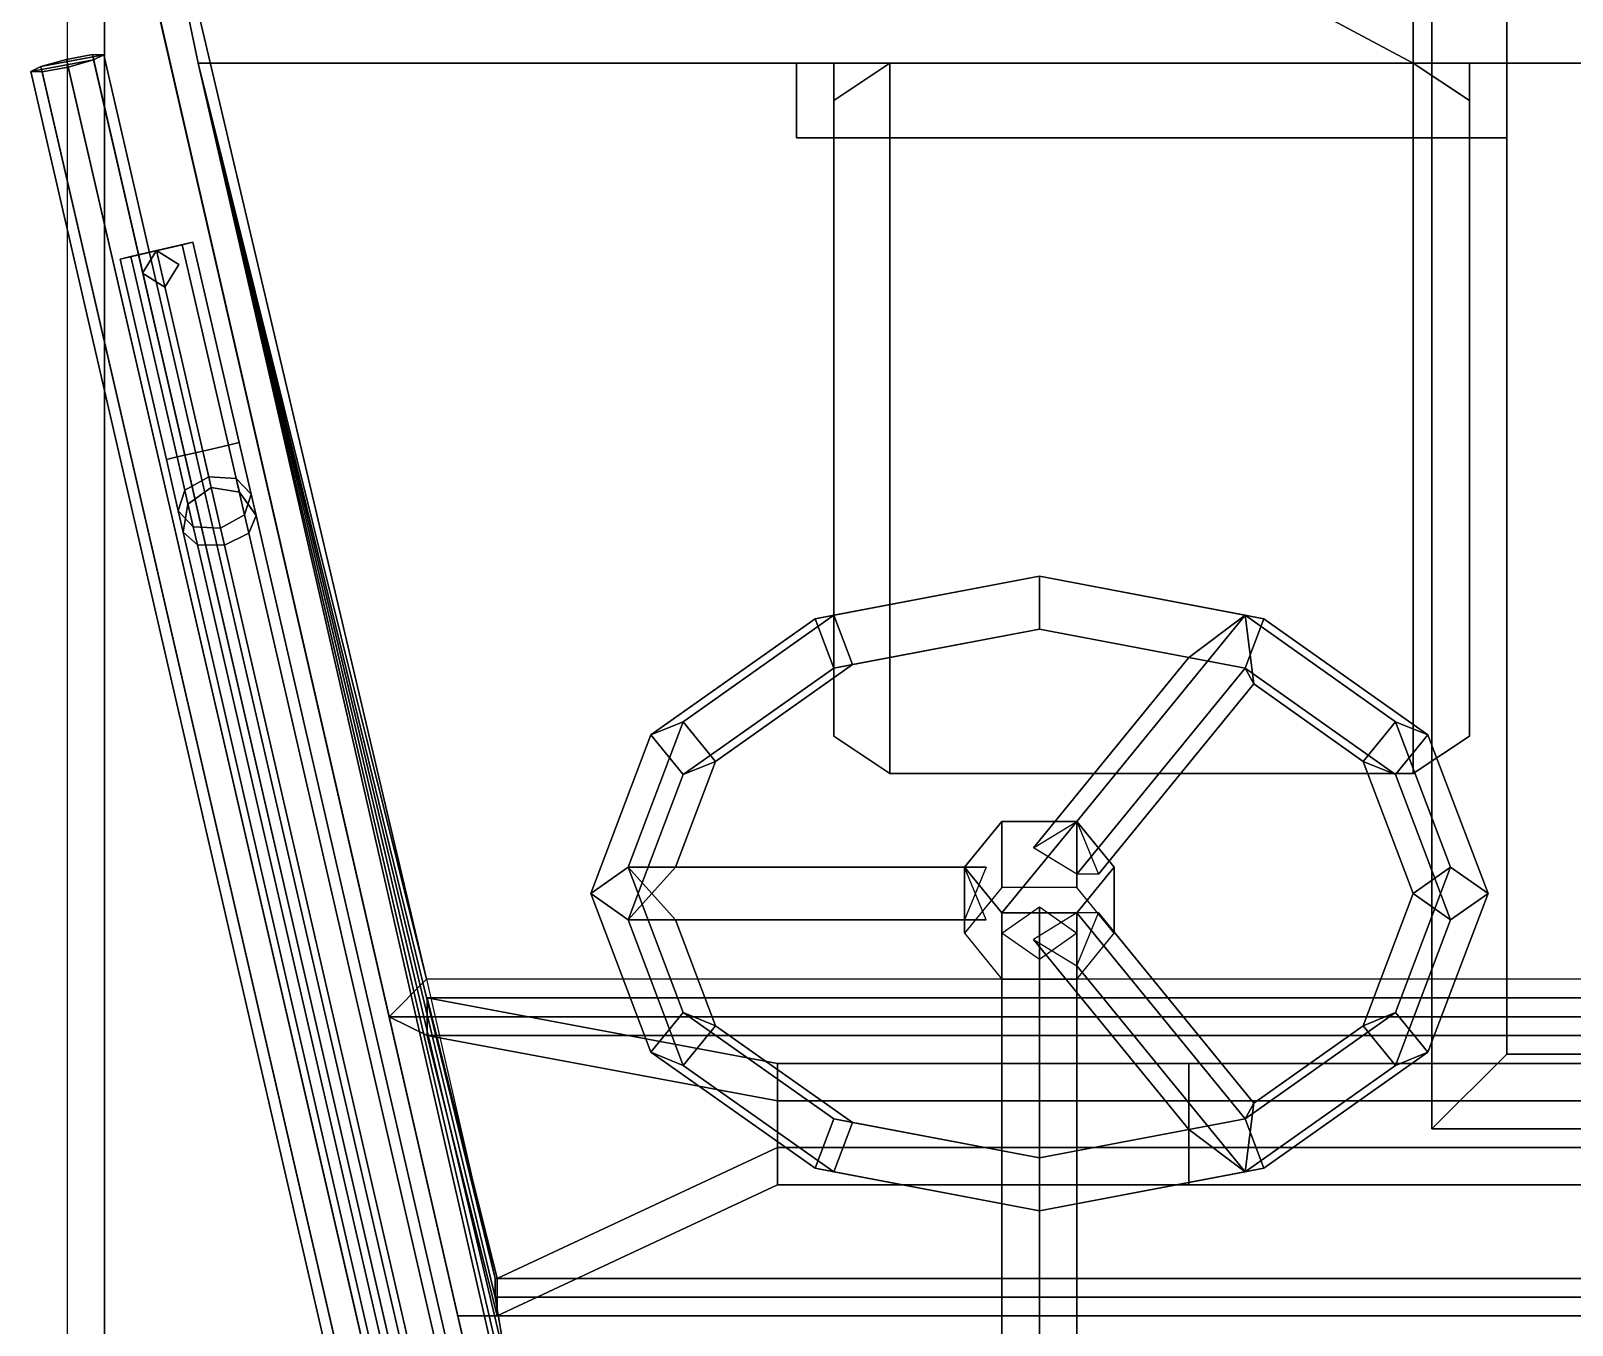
# Model space of a CAD drawing. Header units: millimetres. Extents: x -1.1 to 1.1, y -2.8 to 10.1.
# Drawn here: x -1.019 to -0.195, y -0.385 to 0.307 of the extents above; entities that cross this region are included whole.
import ezdxf

# ---------------------------------------------------------------- set-up
doc = ezdxf.new("R2010")
doc.units = ezdxf.units.MM
for name, color, linetype in [('fenders', 6, 'Continuous'), ('internals', 5, 'Continuous'), ('seats', 3, 'Continuous'), ('tools', 3, 'Continuous'), ('windscreen_cover', 1, 'Continuous')]:
    doc.layers.add(name, color=color, linetype=linetype)

msp = doc.modelspace()

# ---------------------------------------------------------------- linework, layer by layer
for points in [[(-0.7177, -0.7, 0.51), (-0.62131, -1.12, 0.89), (-0.79115, -0.38, 1.53), (-1, 0.53, 1.85)], [(-0.97072, 0.40241, 1.05), (-0.7177, -0.7, 0.51), (-1, 0.53, 1.85), (-0.97072, 0.40241, 1.05)], [(-1, 0.53, 1.85), (-1, 0.53, 1.85), (-0.79115, -0.38, 1.53), (-0.82787, -0.22, 1.85)], [(-0.98, 0.53, 1.85), (-1, 0.53, 1.85), (-0.82787, -0.22, 1.85), (-0.80787, -0.2, 1.85)], [(-0.9518, 0.32, 0.74), (-0.7177, -0.7, 0.51), (-0.97072, 0.40241, 1.05), (-0.9518, 0.32, 0.74)], [(-0.27, 0.38, 2.27), (-0.27, 0.38, 1.85), (-0.27, -0.28, 1.85), (-0.27, -0.28, 2.27)], [(-0.23, 0.38, 2.27), (-0.27, 0.38, 2.27), (-0.27, -0.28, 2.27), (-0.23, -0.24, 2.27)], [(-0.23, -0.24, 2.27), (-0.23, -0.24, 1.85), (-0.23, 0.38, 1.85), (-0.23, 0.38, 2.27)], [(-0.9518, 0.32, 0.51), (-0.7177, -0.7, 0.51), (-0.9518, 0.32, 0.74), (-0.9518, 0.32, 0.51)], [(-0.80787, -0.2, 1.85), (-0.82787, -0.22, 1.85), (0.82787, -0.22, 1.85), (0.80787, -0.2, 1.85)], [(-0.82787, -0.22, 1.85), (-0.8075, -0.23, 1.83), (0.8075, -0.23, 1.83), (0.82787, -0.22, 1.85)], [(-0.82787, -0.22, 1.85), (-0.79115, -0.38, 1.53), (-0.77, -0.38, 1.53), (-0.8075, -0.23, 1.83)], [(-0.23, -0.24, 2.27), (-0.27, -0.28, 2.27), (0.79, -0.28, 2.27), (0.79, -0.24, 2.27)], [(0.79, -0.24, 2.27), (0.79, -0.24, 1.85), (-0.23, -0.24, 1.85), (-0.23, -0.24, 2.27)], [(-0.27, -0.28, 2.27), (-0.27, -0.28, 1.85), (0.79, -0.28, 1.85), (0.79, -0.28, 2.27)], [(-0.79115, -0.38, 1.53), (-0.78426, -0.41, 1.53), (0.78426, -0.41, 1.53), (0.79115, -0.38, 1.53)], [(-0.62131, -1.12, 0.89), (-0.62131, -1.12, 0.89), (-0.78426, -0.41, 1.53), (-0.79115, -0.38, 1.53)]]:
    msp.add_3dface(points)
at = {"layer": 'fenders'}
for points in [[(-1, 0.32, 0.5), (-1, -0.73, 0.5), (-0.98, -0.7, 0.51), (-0.98, 0.32, 0.51)], [(-0.98, 0.32, 0.51), (-0.98, -0.7, 0.51), (-0.7177, -0.7, 0.51), (-0.9518, 0.32, 0.51)]]:
    msp.add_3dface(points, dxfattribs=at)
at = {"layer": 'internals'}
for points in [[(-0.73, 3.16, 1.07), (-0.73, 0.53, 1.07), (-0.28, 0.29, 1.07), (-0.28, 3.16, 1.07)], [(-0.28, 3.16, 0.78), (-0.28, 0.29, 0.78), (0.28, 0.29, 0.78), (0.28, 3.16, 0.78)], [(-0.28, 3.16, 1.07), (-0.28, 0.29, 1.07), (-0.28, 0.29, 0.78), (-0.28, 3.16, 0.78)], [(-0.80787, -0.2, 1.85), (-0.93, 0.29, 1.07), (-0.98, 0.53, 1.07), (-0.98, 0.53, 1.85)], [(-0.73, 0.53, 1.07), (-0.98, 0.53, 1.07), (-0.93, 0.29, 1.07), (-0.28, 0.29, 1.07)], [(-0.93, 0.29, 0.52), (-0.7, -0.7, 0.52), (0.7, -0.7, 0.52), (0.93, 0.29, 0.52)], [(-0.28, 0.29, 0.78), (-0.93, 0.29, 0.52), (0.93, 0.29, 0.52), (0.28, 0.29, 0.78)], [(-0.93, 0.29, 1.07), (-0.93, 0.29, 0.52), (-0.28, 0.29, 0.78), (-0.28, 0.29, 1.07)], [(-0.80787, -0.2, 1.85), (-0.80787, -0.2, 1.85), (-0.93, 0.29, 0.52), (-0.93, 0.29, 1.07)], [(-0.93, 0.29, 0.52), (-0.77, -0.41, 1.29), (-0.7, -0.7, 1.27), (-0.7, -0.7, 0.52)], [(-0.93, 0.29, 0.52), (-0.93, 0.29, 0.52), (-0.76426, -0.41, 1.52), (-0.77, -0.41, 1.29)], [(-0.93, 0.29, 0.52), (-0.93, 0.29, 0.52), (-0.77115, -0.37, 1.52), (-0.76426, -0.41, 1.52)], [(-0.93, 0.29, 0.52), (-0.93, 0.29, 0.52), (-0.77115, -0.36, 1.53), (-0.77115, -0.37, 1.52)], [(-0.93, 0.29, 0.52), (-0.93, 0.29, 0.52), (-0.80787, -0.2, 1.85), (-0.77115, -0.36, 1.53)], [(-0.59, -0.03356, 1.22699), (-0.6, -0.00717, 1.22889), (-0.48, 0.01556, 1.20615), (-0.48, -0.01272, 1.20615)], [(-0.6, -0.00717, 1.22889), (-0.59, -0.00528, 1.25528), (-0.48, 0.01556, 1.23444), (-0.48, 0.01556, 1.20615)], [(-0.59, -0.00528, 1.25528), (-0.58, -0.03167, 1.25338), (-0.48, -0.01272, 1.23444), (-0.48, 0.01556, 1.23444)], [(-0.48, -0.01272, 1.20615), (-0.48, 0.01556, 1.20615), (-0.36, -0.00717, 1.22889), (-0.37, -0.03356, 1.22699)], [(-0.48, 0.01556, 1.23444), (-0.48, -0.01272, 1.23444), (-0.4, -0.02788, 1.24959), (-0.37, -0.00528, 1.25528)], [(-0.48, 0.01556, 1.20615), (-0.48, 0.01556, 1.23444), (-0.37, -0.00528, 1.25528), (-0.36, -0.00717, 1.22889)], [(-0.68785, -0.06929, 1.29101), (-0.67053, -0.06222, 1.31222), (-0.59, -0.00528, 1.25528), (-0.6, -0.00717, 1.22889)], [(-0.67053, -0.0905, 1.28393), (-0.68785, -0.06929, 1.29101), (-0.6, -0.00717, 1.22889), (-0.59, -0.03356, 1.22699)], [(-0.67053, -0.06222, 1.31222), (-0.65321, -0.08343, 1.30515), (-0.58, -0.03167, 1.25338), (-0.59, -0.00528, 1.25528)], [(-0.48309, -0.12965, 1.35136), (-0.46, -0.11551, 1.36551), (-0.37, -0.00528, 1.25528), (-0.4, -0.02788, 1.24959)], [(-0.46, -0.11551, 1.36551), (-0.44845, -0.14379, 1.36551), (-0.36536, -0.04202, 1.26374), (-0.37, -0.00528, 1.25528)], [(-0.37, -0.00528, 1.25528), (-0.36536, -0.04202, 1.26374), (-0.30679, -0.08343, 1.30515), (-0.28947, -0.06222, 1.31222)], [(-0.36, -0.00717, 1.22889), (-0.37, -0.00528, 1.25528), (-0.28947, -0.06222, 1.31222), (-0.27215, -0.06929, 1.29101)], [(-0.37, -0.03356, 1.22699), (-0.36, -0.00717, 1.22889), (-0.27215, -0.06929, 1.29101), (-0.28947, -0.0905, 1.28393)], [(-0.58, -0.03167, 1.25338), (-0.59, -0.03356, 1.22699), (-0.48, -0.01272, 1.20615), (-0.48, -0.01272, 1.23444)], [(-0.48, -0.01272, 1.23444), (-0.48, -0.01272, 1.20615), (-0.37, -0.03356, 1.22699), (-0.4, -0.02788, 1.24959)], [(-0.65321, -0.08343, 1.30515), (-0.67053, -0.0905, 1.28393), (-0.59, -0.03356, 1.22699), (-0.58, -0.03167, 1.25338)], [(-0.46, -0.14379, 1.33722), (-0.48309, -0.12965, 1.35136), (-0.4, -0.02788, 1.24959), (-0.37, -0.03356, 1.22699)], [(-0.44845, -0.14379, 1.36551), (-0.46, -0.14379, 1.33722), (-0.37, -0.03356, 1.22699), (-0.36536, -0.04202, 1.26374)], [(-0.36536, -0.04202, 1.26374), (-0.37, -0.03356, 1.22699), (-0.28947, -0.0905, 1.28393), (-0.30679, -0.08343, 1.30515)], [(-0.72, -0.15414, 1.37586), (-0.7, -0.14, 1.39), (-0.67053, -0.06222, 1.31222), (-0.68785, -0.06929, 1.29101)], [(-0.7, -0.14, 1.39), (-0.67464, -0.14, 1.36172), (-0.65321, -0.08343, 1.30515), (-0.67053, -0.06222, 1.31222)], [(-0.28947, -0.06222, 1.31222), (-0.30679, -0.08343, 1.30515), (-0.28, -0.15414, 1.37586), (-0.26, -0.14, 1.39)], [(-0.27215, -0.06929, 1.29101), (-0.28947, -0.06222, 1.31222), (-0.26, -0.14, 1.39), (-0.24, -0.15414, 1.37586)], [(-0.7, -0.16828, 1.36172), (-0.72, -0.15414, 1.37586), (-0.68785, -0.06929, 1.29101), (-0.67053, -0.0905, 1.28393)], [(-0.28947, -0.0905, 1.28393), (-0.27215, -0.06929, 1.29101), (-0.24, -0.15414, 1.37586), (-0.26, -0.16828, 1.36172)], [(-0.67464, -0.14, 1.36172), (-0.7, -0.16828, 1.36172), (-0.67053, -0.0905, 1.28393), (-0.65321, -0.08343, 1.30515)], [(-0.30679, -0.08343, 1.30515), (-0.28947, -0.0905, 1.28393), (-0.26, -0.16828, 1.36172), (-0.28, -0.15414, 1.37586)], [(-0.5, -0.11551, 1.36551), (-0.52, -0.14, 1.39), (-0.5, -0.16449, 1.41449), (-0.46, -0.11551, 1.36551)], [(-0.5, -0.15086, 1.33015), (-0.52, -0.17536, 1.35464), (-0.52, -0.14, 1.39), (-0.5, -0.11551, 1.36551)], [(-0.46, -0.11551, 1.36551), (-0.5, -0.16449, 1.41449), (-0.46, -0.16449, 1.41449), (-0.44, -0.14, 1.39)], [(-0.46, -0.15086, 1.33015), (-0.5, -0.15086, 1.33015), (-0.5, -0.11551, 1.36551), (-0.46, -0.11551, 1.36551)], [(-0.44, -0.17536, 1.35464), (-0.46, -0.15086, 1.33015), (-0.46, -0.11551, 1.36551), (-0.44, -0.14, 1.39)], [(-0.68785, -0.23899, 1.46071), (-0.67053, -0.21778, 1.46778), (-0.7, -0.14, 1.39), (-0.72, -0.15414, 1.37586)], [(-0.67053, -0.21778, 1.46778), (-0.65321, -0.22485, 1.44657), (-0.67464, -0.16828, 1.39), (-0.7, -0.14, 1.39)], [(-0.50845, -0.14, 1.36172), (-0.52, -0.16828, 1.36172), (-0.7, -0.16828, 1.36172), (-0.67464, -0.14, 1.36172)], [(-0.52, -0.14, 1.39), (-0.50845, -0.14, 1.36172), (-0.67464, -0.14, 1.36172), (-0.7, -0.14, 1.39)], [(-0.50845, -0.16828, 1.39), (-0.52, -0.14, 1.39), (-0.7, -0.14, 1.39), (-0.67464, -0.16828, 1.39)], [(-0.52, -0.17536, 1.35464), (-0.5, -0.19985, 1.37914), (-0.5, -0.16449, 1.41449), (-0.52, -0.14, 1.39)], [(-0.46, -0.19985, 1.37914), (-0.44, -0.17536, 1.35464), (-0.44, -0.14, 1.39), (-0.46, -0.16449, 1.41449)], [(-0.26, -0.14, 1.39), (-0.28, -0.15414, 1.37586), (-0.30679, -0.22485, 1.44657), (-0.28947, -0.21778, 1.46778)], [(-0.24, -0.15414, 1.37586), (-0.26, -0.14, 1.39), (-0.28947, -0.21778, 1.46778), (-0.27215, -0.23899, 1.46071)], [(-0.67053, -0.24607, 1.4395), (-0.68785, -0.23899, 1.46071), (-0.72, -0.15414, 1.37586), (-0.7, -0.16828, 1.36172)], [(-0.28, -0.15414, 1.37586), (-0.26, -0.16828, 1.36172), (-0.28947, -0.24607, 1.4395), (-0.30679, -0.22485, 1.44657)], [(-0.26, -0.16828, 1.36172), (-0.24, -0.15414, 1.37586), (-0.27215, -0.23899, 1.46071), (-0.28947, -0.24607, 1.4395)], [(-0.48, -0.54305, 0.95866), (-0.5, -0.55719, 0.97281), (-0.5, -0.17536, 1.35464), (-0.48, -0.16121, 1.3405)], [(-0.5, -0.19985, 1.37914), (-0.46, -0.19985, 1.37914), (-0.46, -0.16449, 1.41449), (-0.5, -0.16449, 1.41449)], [(-0.46, -0.16449, 1.41449), (-0.48309, -0.17864, 1.40035), (-0.4, -0.28041, 1.50212), (-0.37, -0.27472, 1.52472)], [(-0.46, -0.55719, 0.97281), (-0.48, -0.54305, 0.95866), (-0.48, -0.16121, 1.3405), (-0.46, -0.17536, 1.35464)], [(-0.46, -0.19278, 1.38621), (-0.44845, -0.16449, 1.38621), (-0.36536, -0.26626, 1.48798), (-0.37, -0.30301, 1.49644)], [(-0.44845, -0.16449, 1.38621), (-0.46, -0.16449, 1.41449), (-0.37, -0.27472, 1.52472), (-0.36536, -0.26626, 1.48798)], [(-0.65321, -0.22485, 1.44657), (-0.67053, -0.24607, 1.4395), (-0.7, -0.16828, 1.36172), (-0.67464, -0.16828, 1.39)], [(-0.52, -0.16828, 1.36172), (-0.50845, -0.16828, 1.39), (-0.67464, -0.16828, 1.39), (-0.7, -0.16828, 1.36172)], [(-0.5, -0.55719, 0.97281), (-0.48, -0.57134, 0.98695), (-0.48, -0.1895, 1.36879), (-0.5, -0.17536, 1.35464)], [(-0.48309, -0.17864, 1.40035), (-0.46, -0.19278, 1.38621), (-0.37, -0.30301, 1.49644), (-0.4, -0.28041, 1.50212)], [(-0.48, -0.57134, 0.98695), (-0.46, -0.55719, 0.97281), (-0.46, -0.17536, 1.35464), (-0.48, -0.1895, 1.36879)], [(-0.6, -0.30111, 1.52283), (-0.59, -0.27472, 1.52472), (-0.67053, -0.21778, 1.46778), (-0.68785, -0.23899, 1.46071)], [(-0.59, -0.27472, 1.52472), (-0.58, -0.27662, 1.49833), (-0.65321, -0.22485, 1.44657), (-0.67053, -0.21778, 1.46778)], [(-0.28947, -0.21778, 1.46778), (-0.30679, -0.22485, 1.44657), (-0.36536, -0.26626, 1.48798), (-0.37, -0.27472, 1.52472)], [(-0.27215, -0.23899, 1.46071), (-0.28947, -0.21778, 1.46778), (-0.37, -0.27472, 1.52472), (-0.36, -0.30111, 1.52283)], [(-0.58, -0.27662, 1.49833), (-0.59, -0.30301, 1.49644), (-0.67053, -0.24607, 1.4395), (-0.65321, -0.22485, 1.44657)], [(-0.30679, -0.22485, 1.44657), (-0.28947, -0.24607, 1.4395), (-0.37, -0.30301, 1.49644), (-0.36536, -0.26626, 1.48798)], [(-0.59, -0.30301, 1.49644), (-0.6, -0.30111, 1.52283), (-0.68785, -0.23899, 1.46071), (-0.67053, -0.24607, 1.4395)], [(-0.28947, -0.24607, 1.4395), (-0.27215, -0.23899, 1.46071), (-0.36, -0.30111, 1.52283), (-0.37, -0.30301, 1.49644)], [(-0.48, -0.32385, 1.54556), (-0.48, -0.29556, 1.54556), (-0.59, -0.27472, 1.52472), (-0.6, -0.30111, 1.52283)], [(-0.48, -0.29556, 1.54556), (-0.48, -0.29556, 1.51728), (-0.58, -0.27662, 1.49833), (-0.59, -0.27472, 1.52472)], [(-0.48, -0.29556, 1.51728), (-0.48, -0.32385, 1.51728), (-0.59, -0.30301, 1.49644), (-0.58, -0.27662, 1.49833)], [(-0.36, -0.30111, 1.52283), (-0.37, -0.27472, 1.52472), (-0.48, -0.29556, 1.54556), (-0.48, -0.32385, 1.54556)], [(-0.37, -0.27472, 1.52472), (-0.4, -0.28041, 1.50212), (-0.48, -0.29556, 1.51728), (-0.48, -0.29556, 1.54556)], [(-0.4, -0.28041, 1.50212), (-0.37, -0.30301, 1.49644), (-0.48, -0.32385, 1.51728), (-0.48, -0.29556, 1.51728)], [(-0.48, -0.32385, 1.51728), (-0.48, -0.32385, 1.54556), (-0.6, -0.30111, 1.52283), (-0.59, -0.30301, 1.49644)], [(-0.37, -0.30301, 1.49644), (-0.36, -0.30111, 1.52283), (-0.48, -0.32385, 1.54556), (-0.48, -0.32385, 1.51728)], [(-0.77115, -0.37, 1.52), (-0.77115, -0.36, 1.53), (0.77115, -0.36, 1.53), (0.77115, -0.37, 1.52)], [(-0.76426, -0.41, 1.52), (-0.77115, -0.37, 1.52), (0.77115, -0.37, 1.52), (0.76426, -0.41, 1.52)]]:
    msp.add_3dface(points, dxfattribs=at)
at = {"layer": 'seats'}
for points in [[(-0.61, 0.29, 1.33), (-0.61, 0.29, 1.05), (-0.61, 0.25, 1.05), (-0.61, 0.25, 1.33)], [(-0.59, 0.25, 1.02), (-0.61, 0.25, 1.05), (-0.61, 0.29, 1.05), (-0.59, 0.29, 1.02)], [(-0.59, 0.29, 1.36), (-0.61, 0.29, 1.33), (-0.61, 0.25, 1.33), (-0.59, 0.25, 1.36)], [(-0.61, 0.29, 1.05), (-0.61, 0.29, 1.33), (-0.23, 0.29, 1.33), (-0.23, 0.29, 1.05)], [(-0.59, 0.29, 1.02), (-0.61, 0.29, 1.05), (-0.23, 0.29, 1.05), (-0.25, 0.29, 1.02)], [(-0.25, 0.29, 1.36), (-0.23, 0.29, 1.33), (-0.61, 0.29, 1.33), (-0.59, 0.29, 1.36)], [(-0.59, -0.07, 0.82), (-0.56, -0.09, 0.82), (-0.56, 0.29, 0.82), (-0.59, 0.27, 0.82)], [(-0.59, 0.27, 0.82), (-0.56, 0.29, 0.82), (-0.56, 0.29, 0.78), (-0.59, 0.27, 0.78)], [(-0.59, 0.29, 1.02), (-0.25, 0.29, 1.02), (-0.25, 0.25, 1.02), (-0.59, 0.25, 1.02)], [(-0.25, 0.29, 1.36), (-0.59, 0.29, 1.36), (-0.59, 0.25, 1.36), (-0.25, 0.25, 1.36)], [(-0.56, -0.09, 0.82), (-0.28, -0.09, 0.82), (-0.28, 0.29, 0.82), (-0.56, 0.29, 0.82)], [(-0.56, 0.29, 0.82), (-0.28, 0.29, 0.82), (-0.28, 0.29, 0.78), (-0.56, 0.29, 0.78)], [(-0.25, 0.27, 0.82), (-0.28, 0.29, 0.82), (-0.28, -0.09, 0.82), (-0.25, -0.07, 0.82)], [(-0.25, 0.27, 0.78), (-0.28, 0.29, 0.78), (-0.28, 0.29, 0.82), (-0.25, 0.27, 0.82)], [(-0.25, 0.29, 1.02), (-0.23, 0.29, 1.05), (-0.23, 0.25, 1.05), (-0.25, 0.25, 1.02)], [(-0.25, 0.25, 1.36), (-0.23, 0.25, 1.33), (-0.23, 0.29, 1.33), (-0.25, 0.29, 1.36)], [(-0.23, 0.25, 1.33), (-0.23, 0.25, 1.05), (-0.23, 0.29, 1.05), (-0.23, 0.29, 1.33)], [(-0.59, 0.27, 0.78), (-0.59, -0.07, 0.78), (-0.59, -0.07, 0.82), (-0.59, 0.27, 0.82)], [(-0.25, -0.07, 0.78), (-0.25, 0.27, 0.78), (-0.25, 0.27, 0.82), (-0.25, -0.07, 0.82)], [(-0.61, 0.25, 1.33), (-0.61, 0.25, 1.05), (-0.23, 0.25, 1.05), (-0.23, 0.25, 1.33)], [(-0.25, 0.25, 1.02), (-0.23, 0.25, 1.05), (-0.61, 0.25, 1.05), (-0.59, 0.25, 1.02)], [(-0.59, 0.25, 1.36), (-0.61, 0.25, 1.33), (-0.23, 0.25, 1.33), (-0.25, 0.25, 1.36)], [(-0.59, -0.07, 0.78), (-0.56, -0.09, 0.78), (-0.56, -0.09, 0.82), (-0.59, -0.07, 0.82)], [(-0.25, -0.07, 0.82), (-0.28, -0.09, 0.82), (-0.28, -0.09, 0.78), (-0.25, -0.07, 0.78)], [(-0.56, -0.09, 0.78), (-0.28, -0.09, 0.78), (-0.28, -0.09, 0.82), (-0.56, -0.09, 0.82)]]:
    msp.add_3dface(points, dxfattribs=at)
at = {"layer": 'tools'}
for points in [[(-0.98589, 0.29174, 0.81594), (-1.01949, 0.2855, 0.83), (-1.01411, 0.28826, 0.84406), (-0.98051, 0.2945, 0.83)], [(-0.99953, 0.28796, 0.81011), (-1.01345, 0.28538, 0.81594), (-1.01949, 0.2855, 0.83), (-0.98589, 0.29174, 0.81594)], [(-0.98051, 0.2945, 0.83), (-1.01411, 0.28826, 0.84406), (-1.00047, 0.29204, 0.84989), (-0.98655, 0.29462, 0.84406)], [(-1.00047, 0.29204, 0.84989), (-1.01411, 0.28826, 0.84406), (-0.83514, -0.48697, 0.92769), (-0.8215, -0.48319, 0.93351)], [(-0.98655, 0.29462, 0.84406), (-1.00047, 0.29204, 0.84989), (-0.8215, -0.48319, 0.93351), (-0.80758, -0.4806, 0.92769)], [(-0.99953, 0.28796, 0.81011), (-0.98589, 0.29174, 0.81594), (-0.80691, -0.48348, 0.89956), (-0.82055, -0.48726, 0.89373)], [(-0.98051, 0.2945, 0.83), (-0.98655, 0.29462, 0.84406), (-0.80758, -0.4806, 0.92769), (-0.80154, -0.48073, 0.91362)], [(-0.98589, 0.29174, 0.81594), (-0.98051, 0.2945, 0.83), (-0.80154, -0.48073, 0.91362), (-0.80691, -0.48348, 0.89956)], [(-1.01411, 0.28826, 0.84406), (-1.01949, 0.2855, 0.83), (-0.84051, -0.48972, 0.91362), (-0.83514, -0.48697, 0.92769)], [(-1.01949, 0.2855, 0.83), (-1.01345, 0.28538, 0.81594), (-0.83447, -0.48985, 0.89956), (-0.84051, -0.48972, 0.91362)], [(-1.01345, 0.28538, 0.81594), (-0.99953, 0.28796, 0.81011), (-0.82055, -0.48726, 0.89373), (-0.83447, -0.48985, 0.89956)], [(-0.93847, 0.19292, 0.74586), (-0.97174, 0.18524, 0.76), (-0.96603, 0.18656, 0.77414), (-0.93276, 0.19424, 0.76)], [(-0.93847, 0.19292, 0.66586), (-0.97174, 0.18524, 0.68), (-0.96603, 0.18656, 0.69414), (-0.93276, 0.19424, 0.68)], [(-0.95225, 0.18974, 0.74), (-0.96603, 0.18656, 0.74586), (-0.97174, 0.18524, 0.76), (-0.93847, 0.19292, 0.74586)], [(-0.95225, 0.18974, 0.66), (-0.96603, 0.18656, 0.66586), (-0.97174, 0.18524, 0.68), (-0.93847, 0.19292, 0.66586)], [(-0.93276, 0.19424, 0.76), (-0.96603, 0.18656, 0.77414), (-0.95225, 0.18974, 0.78), (-0.93847, 0.19292, 0.77414)], [(-0.93276, 0.19424, 0.68), (-0.96603, 0.18656, 0.69414), (-0.95225, 0.18974, 0.7), (-0.93847, 0.19292, 0.69414)], [(-0.95225, 0.18974, 0.78), (-0.96603, 0.18656, 0.77414), (-0.94128, 0.07938, 0.77414), (-0.9275, 0.08256, 0.78)], [(-0.96603, 0.18656, 0.74586), (-0.95225, 0.18974, 0.74), (-0.9275, 0.08256, 0.74), (-0.94128, 0.07938, 0.74586)], [(-0.96603, 0.18656, 0.66586), (-0.95225, 0.18974, 0.66), (-0.9275, 0.08256, 0.66), (-0.94128, 0.07938, 0.66586)], [(-0.95225, 0.18974, 0.7), (-0.96603, 0.18656, 0.69414), (-0.94128, 0.07938, 0.69414), (-0.9275, 0.08256, 0.7)], [(-0.95225, 0.18974, 0.7), (-0.95974, 0.17775, 0.69), (-0.95974, 0.17775, 0.75), (-0.95225, 0.18974, 0.74)], [(-0.93847, 0.19292, 0.77414), (-0.95225, 0.18974, 0.78), (-0.9275, 0.08256, 0.78), (-0.91373, 0.08574, 0.77414)], [(-0.95225, 0.18974, 0.74), (-0.93847, 0.19292, 0.74586), (-0.91373, 0.08574, 0.74586), (-0.9275, 0.08256, 0.74)], [(-0.95225, 0.18974, 0.66), (-0.93847, 0.19292, 0.66586), (-0.91373, 0.08574, 0.66586), (-0.9275, 0.08256, 0.66)], [(-0.93847, 0.19292, 0.69414), (-0.95225, 0.18974, 0.7), (-0.9275, 0.08256, 0.7), (-0.91373, 0.08574, 0.69414)], [(-0.94026, 0.18225, 0.69), (-0.95225, 0.18974, 0.7), (-0.95225, 0.18974, 0.74), (-0.94026, 0.18225, 0.75)], [(-0.93276, 0.19424, 0.76), (-0.93847, 0.19292, 0.77414), (-0.91373, 0.08574, 0.77414), (-0.90802, 0.08706, 0.76)], [(-0.93847, 0.19292, 0.74586), (-0.93276, 0.19424, 0.76), (-0.90802, 0.08706, 0.76), (-0.91373, 0.08574, 0.74586)], [(-0.93847, 0.19292, 0.66586), (-0.93276, 0.19424, 0.68), (-0.90802, 0.08706, 0.68), (-0.91373, 0.08574, 0.66586)], [(-0.93276, 0.19424, 0.68), (-0.93847, 0.19292, 0.69414), (-0.91373, 0.08574, 0.69414), (-0.90802, 0.08706, 0.68)], [(-0.96603, 0.18656, 0.77414), (-0.97174, 0.18524, 0.76), (-0.94699, 0.07806, 0.76), (-0.94128, 0.07938, 0.77414)], [(-0.97174, 0.18524, 0.76), (-0.96603, 0.18656, 0.74586), (-0.94128, 0.07938, 0.74586), (-0.94699, 0.07806, 0.76)], [(-0.97174, 0.18524, 0.68), (-0.96603, 0.18656, 0.66586), (-0.94128, 0.07938, 0.66586), (-0.94699, 0.07806, 0.68)], [(-0.96603, 0.18656, 0.69414), (-0.97174, 0.18524, 0.68), (-0.94699, 0.07806, 0.68), (-0.94128, 0.07938, 0.69414)], [(-0.94775, 0.17026, 0.7), (-0.94026, 0.18225, 0.69), (-0.94026, 0.18225, 0.75), (-0.94775, 0.17026, 0.74)], [(-0.95974, 0.17775, 0.69), (-0.94775, 0.17026, 0.7), (-0.94775, 0.17026, 0.74), (-0.95974, 0.17775, 0.75)], [(-0.93717, 0.06157, 0.70172), (-0.92432, 0.06878, 0.70586), (-0.9275, 0.08256, 0.7), (-0.94128, 0.07938, 0.69414)], [(-0.91796, 0.04122, 0.67757), (-0.93267, 0.04208, 0.68172), (-0.94128, 0.07938, 0.66586), (-0.9275, 0.08256, 0.66)], [(-0.94128, 0.07938, 0.74586), (-0.9275, 0.08256, 0.74), (-0.92432, 0.06878, 0.73414), (-0.93717, 0.06157, 0.73828)], [(-0.9275, 0.08256, 0.78), (-0.94128, 0.07938, 0.77414), (-0.93267, 0.04208, 0.75828), (-0.91796, 0.04122, 0.76243)], [(-0.92432, 0.06878, 0.70586), (-0.90961, 0.06793, 0.70172), (-0.91373, 0.08574, 0.69414), (-0.9275, 0.08256, 0.7)], [(-0.90511, 0.04844, 0.68172), (-0.91796, 0.04122, 0.67757), (-0.9275, 0.08256, 0.66), (-0.91373, 0.08574, 0.66586)], [(-0.9275, 0.08256, 0.74), (-0.91373, 0.08574, 0.74586), (-0.90961, 0.06793, 0.73828), (-0.92432, 0.06878, 0.73414)], [(-0.91373, 0.08574, 0.77414), (-0.9275, 0.08256, 0.78), (-0.91796, 0.04122, 0.76243), (-0.90511, 0.04844, 0.75828)], [(-0.90961, 0.06793, 0.70172), (-0.90165, 0.0595, 0.69172), (-0.90802, 0.08706, 0.68), (-0.91373, 0.08574, 0.69414)], [(-0.90165, 0.0595, 0.69172), (-0.90511, 0.04844, 0.68172), (-0.91373, 0.08574, 0.66586), (-0.90802, 0.08706, 0.68)], [(-0.91373, 0.08574, 0.74586), (-0.90802, 0.08706, 0.76), (-0.90165, 0.0595, 0.74828), (-0.90961, 0.06793, 0.73828)], [(-0.90802, 0.08706, 0.76), (-0.91373, 0.08574, 0.77414), (-0.90511, 0.04844, 0.75828), (-0.90165, 0.0595, 0.74828)], [(-0.94063, 0.0505, 0.69172), (-0.93717, 0.06157, 0.70172), (-0.94128, 0.07938, 0.69414), (-0.94699, 0.07806, 0.68)], [(-0.93267, 0.04208, 0.68172), (-0.94063, 0.0505, 0.69172), (-0.94699, 0.07806, 0.68), (-0.94128, 0.07938, 0.66586)], [(-0.94699, 0.07806, 0.76), (-0.94128, 0.07938, 0.74586), (-0.93717, 0.06157, 0.73828), (-0.94063, 0.0505, 0.74828)], [(-0.94128, 0.07938, 0.77414), (-0.94699, 0.07806, 0.76), (-0.94063, 0.0505, 0.74828), (-0.93267, 0.04208, 0.75828)], [(-0.93547, 0.05419, 0.72), (-0.92301, 0.06308, 0.72), (-0.92432, 0.06878, 0.70586), (-0.93717, 0.06157, 0.70172)], [(-0.93717, 0.06157, 0.73828), (-0.92432, 0.06878, 0.73414), (-0.92301, 0.06308, 0.72), (-0.93547, 0.05419, 0.72)], [(-0.92301, 0.06308, 0.72), (-0.90791, 0.06055, 0.72), (-0.90961, 0.06793, 0.70172), (-0.92432, 0.06878, 0.70586)], [(-0.92432, 0.06878, 0.73414), (-0.90961, 0.06793, 0.73828), (-0.90791, 0.06055, 0.72), (-0.92301, 0.06308, 0.72)], [(-0.90791, 0.06055, 0.72), (-0.89902, 0.04809, 0.72), (-0.90165, 0.0595, 0.69172), (-0.90961, 0.06793, 0.70172)], [(-0.90961, 0.06793, 0.73828), (-0.90165, 0.0595, 0.74828), (-0.89902, 0.04809, 0.72), (-0.90791, 0.06055, 0.72)], [(-0.93799, 0.03909, 0.72), (-0.93547, 0.05419, 0.72), (-0.93717, 0.06157, 0.70172), (-0.94063, 0.0505, 0.69172)], [(-0.94063, 0.0505, 0.74828), (-0.93717, 0.06157, 0.73828), (-0.93547, 0.05419, 0.72), (-0.93799, 0.03909, 0.72)], [(-0.89902, 0.04809, 0.72), (-0.90286, 0.0387, 0.70586), (-0.90511, 0.04844, 0.68172), (-0.90165, 0.0595, 0.69172)], [(-0.90165, 0.0595, 0.74828), (-0.90511, 0.04844, 0.75828), (-0.90286, 0.0387, 0.73414), (-0.89902, 0.04809, 0.72)], [(-0.93042, 0.03233, 0.70586), (-0.93799, 0.03909, 0.72), (-0.94063, 0.0505, 0.69172), (-0.93267, 0.04208, 0.68172)], [(-0.93267, 0.04208, 0.75828), (-0.94063, 0.0505, 0.74828), (-0.93799, 0.03909, 0.72), (-0.93042, 0.03233, 0.73414)], [(-0.91587, 0.03217, 0.7), (-0.93042, 0.03233, 0.70586), (-0.93267, 0.04208, 0.68172), (-0.91796, 0.04122, 0.67757)], [(-0.91796, 0.04122, 0.76243), (-0.93267, 0.04208, 0.75828), (-0.93042, 0.03233, 0.73414), (-0.91587, 0.03217, 0.74)], [(-0.90286, 0.0387, 0.70586), (-0.91587, 0.03217, 0.7), (-0.91796, 0.04122, 0.67757), (-0.90511, 0.04844, 0.68172)], [(-0.90511, 0.04844, 0.75828), (-0.91796, 0.04122, 0.76243), (-0.91587, 0.03217, 0.74), (-0.90286, 0.0387, 0.73414)], [(-0.89902, 0.04809, 0.72), (-0.90286, 0.0387, 0.73414), (-0.8035, -0.3917, 0.73414), (-0.79779, -0.39038, 0.72)], [(-0.90286, 0.0387, 0.70586), (-0.89902, 0.04809, 0.72), (-0.79779, -0.39038, 0.72), (-0.8035, -0.3917, 0.70586)], [(-0.93042, 0.03233, 0.73414), (-0.93799, 0.03909, 0.72), (-0.83677, -0.39938, 0.72), (-0.83106, -0.39806, 0.73414)], [(-0.93799, 0.03909, 0.72), (-0.93042, 0.03233, 0.70586), (-0.83106, -0.39806, 0.70586), (-0.83677, -0.39938, 0.72)], [(-0.90286, 0.0387, 0.73414), (-0.91587, 0.03217, 0.74), (-0.81728, -0.39488, 0.74), (-0.8035, -0.3917, 0.73414)], [(-0.91587, 0.03217, 0.7), (-0.90286, 0.0387, 0.70586), (-0.8035, -0.3917, 0.70586), (-0.81728, -0.39488, 0.7)], [(-0.91587, 0.03217, 0.74), (-0.93042, 0.03233, 0.73414), (-0.83106, -0.39806, 0.73414), (-0.81728, -0.39488, 0.74)], [(-0.93042, 0.03233, 0.70586), (-0.91587, 0.03217, 0.7), (-0.81728, -0.39488, 0.7), (-0.83106, -0.39806, 0.70586)]]:
    msp.add_3dface(points, dxfattribs=at)
at = {"layer": 'windscreen_cover'}
for points in [[(-0.8075, -0.21, 1.83), (-0.8075, -0.23, 1.83), (0.8075, -0.23, 1.83), (0.8075, -0.21, 1.83)], [(-0.62, -0.245, 1.76), (-0.8075, -0.21, 1.83), (0.8075, -0.21, 1.83), (0.62, -0.245, 1.76)], [(-0.77, -0.38, 1.53), (-0.8075, -0.23, 1.83), (-0.8075, -0.21, 1.83), (-0.77, -0.36, 1.53)], [(-0.77, -0.36, 1.53), (-0.8075, -0.21, 1.83), (-0.62, -0.245, 1.76), (-0.62, -0.29, 1.67)], [(-0.8075, -0.23, 1.83), (-0.62, -0.265, 1.76), (0.62, -0.265, 1.76), (0.8075, -0.23, 1.83)], [(-0.62, -0.31, 1.67), (-0.62, -0.265, 1.76), (-0.8075, -0.23, 1.83), (-0.77, -0.38, 1.53)], [(-0.62, -0.245, 1.76), (-0.62, -0.265, 1.76), (-0.62, -0.31, 1.67), (-0.62, -0.29, 1.67)], [(-0.4, -0.245, 1.76), (-0.4, -0.265, 1.76), (-0.62, -0.265, 1.76), (-0.62, -0.245, 1.76)], [(-0.4, -0.29, 1.67), (-0.4, -0.245, 1.76), (0.4, -0.245, 1.76), (0.4, -0.29, 1.67)], [(-0.4, -0.29, 1.67), (-0.4, -0.31, 1.67), (-0.4, -0.265, 1.76), (-0.4, -0.245, 1.76)], [(-0.4, -0.265, 1.76), (-0.4, -0.31, 1.67), (0.4, -0.31, 1.67), (0.4, -0.265, 1.76)], [(0.62, -0.29, 1.67), (0.77, -0.36, 1.53), (-0.77, -0.36, 1.53), (-0.62, -0.29, 1.67)], [(-0.62, -0.29, 1.67), (-0.62, -0.31, 1.67), (-0.4, -0.31, 1.67), (-0.4, -0.29, 1.67)], [(-0.62, -0.31, 1.67), (-0.77, -0.38, 1.53), (0.77, -0.38, 1.53), (0.62, -0.31, 1.67)], [(0.77, -0.36, 1.53), (0.77, -0.38, 1.53), (-0.77, -0.38, 1.53), (-0.77, -0.36, 1.53)]]:
    msp.add_3dface(points, dxfattribs=at)

doc.saveas('drawing.dxf')
